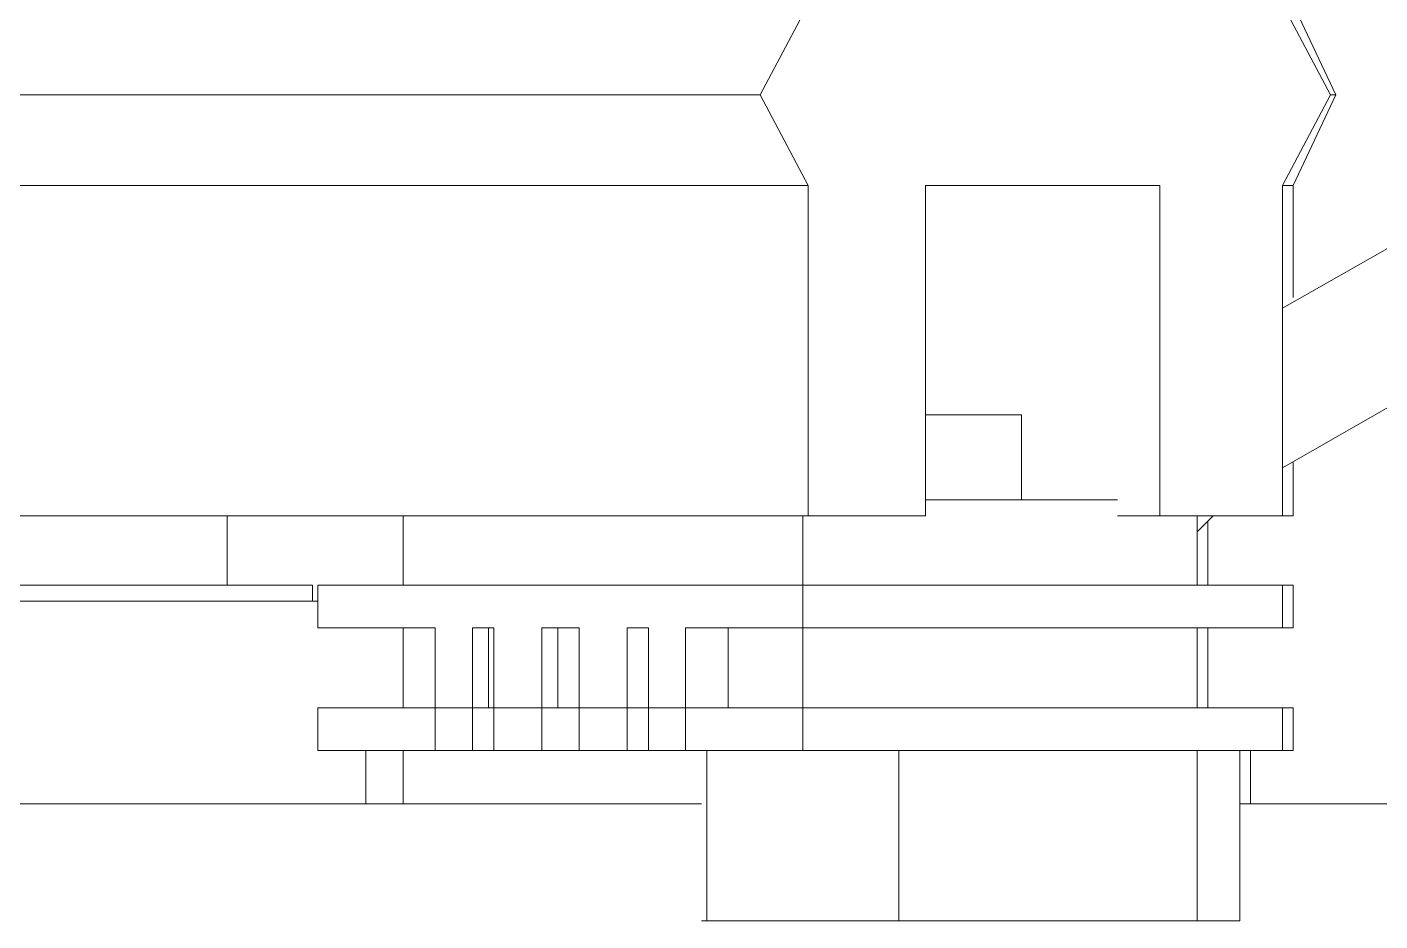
# Model space of a CAD drawing. Header units: millimetres. Extents: x 1341 to 37388, y -13954 to 1849.
# Drawn here: x 29642.7 to 29723, y 233.8 to 286.8 of the extents above; entities that cross this region are included whole.
import ezdxf

# ---------------------------------------------------------------- set-up
doc = ezdxf.new("R2010")
doc.units = ezdxf.units.MM
doc.layers.add('COMPONENTE', color=3, linetype='Continuous')

# ---------------------------------------------------------------- blocks, each defined once
blk = doc.blocks.new('TRANFORMADOR_IP00_TRAEL_VISTA_FRONT')
at = {"layer": 'COMPONENTE', "linetype": 'Continuous', "lineweight": 0}
for points in [[(5293.018, 3395.132), (5396.524, 3453.966)], [(5293.018, 3385.643), (5401.268, 3447.639)], [(5264.866, 3413.162), (5262.019, 3407.784)], [(5293.018, 3413.162), (5295.864, 3407.784)], [(5293.65, 3413.162), (5296.181, 3407.784)], [(5262.019, 3407.784), (5175.667, 3407.784)], [(5262.019, 3407.784), (5264.866, 3402.407)], [(5295.864, 3407.784), (5293.018, 3402.407)], [(5296.181, 3407.784), (5293.65, 3402.407)], [(5296.181, 3407.784), (5295.864, 3407.784)], [(5264.866, 3402.407), (5178.197, 3402.407)], [(5264.866, 3402.407), (5264.866, 3382.796)], [(5271.825, 3402.407), (5285.743, 3402.407)], [(5271.825, 3402.407), (5271.825, 3382.796)], [(5285.743, 3402.407), (5285.743, 3382.796)], [(5293.65, 3402.407), (5293.018, 3402.407)], [(5293.018, 3402.407), (5293.018, 3382.796)], [(5293.65, 3402.407), (5293.65, 3395.765)], [(5271.825, 3388.806), (5277.518, 3388.806)], [(5277.518, 3388.806), (5277.518, 3383.745)], [(5293.65, 3385.959), (5293.65, 3382.796)], [(5271.825, 3383.745), (5283.212, 3383.745)], [(5264.866, 3382.796), (5178.197, 3382.796)], [(5230.388, 3382.796), (5230.388, 3378.684)], [(5240.827, 3382.796), (5240.827, 3378.684)], [(5264.55, 3382.796), (5264.55, 3378.684)], [(5264.866, 3382.796), (5271.825, 3382.796)], [(5285.743, 3382.796), (5283.212, 3382.796)], [(5293.018, 3382.796), (5285.743, 3382.796)], [(5287.957, 3382.796), (5287.957, 3378.684)], [(5287.957, 3381.847), (5288.906, 3382.796)], [(5293.65, 3382.796), (5293.018, 3382.796)], [(5288.589, 3382.48), (5288.589, 3378.684)], [(5235.449, 3378.684), (5206.981, 3378.684)], [(5235.449, 3378.684), (5235.449, 3377.735)], [(5235.766, 3378.684), (5235.766, 3376.153)], [(5264.55, 3378.684), (5235.766, 3378.684)], [(5264.55, 3378.684), (5264.55, 3376.153)], [(5293.018, 3378.684), (5264.55, 3378.684)], [(5293.018, 3378.684), (5293.018, 3376.153)], [(5293.65, 3378.684), (5293.018, 3378.684)], [(5293.65, 3378.684), (5293.65, 3376.153)], [(5235.766, 3377.735), (5022.889, 3377.735)], [(5242.724, 3376.153), (5235.766, 3376.153)], [(5240.827, 3376.153), (5240.827, 3371.409)], [(5242.724, 3368.878), (5242.724, 3376.153)], [(5244.939, 3376.153), (5246.204, 3376.153)], [(5244.939, 3376.153), (5244.939, 3368.878)], [(5245.887, 3376.153), (5245.887, 3371.409)], [(5246.204, 3376.153), (5246.204, 3368.878)], [(5249.051, 3376.153), (5251.265, 3376.153)], [(5249.051, 3376.153), (5249.051, 3368.878)], [(5250, 3376.153), (5250, 3371.409)], [(5251.265, 3376.153), (5251.265, 3368.878)], [(5254.112, 3376.153), (5255.377, 3376.153)], [(5254.112, 3376.153), (5254.112, 3368.878)], [(5255.377, 3376.153), (5255.377, 3368.878)], [(5255.377, 3376.153), (5255.377, 3371.409)], [(5264.55, 3376.153), (5257.591, 3376.153)], [(5257.591, 3368.878), (5257.591, 3376.153)], [(5260.121, 3371.409), (5260.121, 3376.153)], [(5293.018, 3376.153), (5264.55, 3376.153)], [(5264.55, 3376.153), (5264.55, 3371.409)], [(5287.957, 3376.153), (5287.957, 3371.409)], [(5288.589, 3376.153), (5288.589, 3371.409)], [(5293.65, 3376.153), (5293.018, 3376.153)], [(5235.766, 3371.409), (5235.766, 3368.878)], [(5264.55, 3371.409), (5235.766, 3371.409)], [(5264.55, 3371.409), (5264.55, 3368.878)], [(5293.018, 3371.409), (5264.55, 3371.409)], [(5293.018, 3371.409), (5293.018, 3368.878)], [(5293.65, 3371.409), (5293.018, 3371.409)], [(5293.65, 3371.409), (5293.65, 3368.878)], [(5239.561, 3368.878), (5235.766, 3368.878)], [(5238.612, 3368.878), (5238.612, 3365.715)], [(5239.561, 3368.878), (5240.827, 3368.878)], [(5258.856, 3368.878), (5240.827, 3368.878)], [(5240.827, 3368.878), (5240.827, 3365.715)], [(5258.856, 3358.756), (5258.856, 3368.878)], [(5258.856, 3368.878), (5260.754, 3368.878)], [(5268.345, 3368.878), (5260.754, 3368.878)], [(5264.55, 3368.878), (5260.754, 3368.878)], [(5268.345, 3368.878), (5264.55, 3368.878)], [(5268.345, 3368.878), (5270.243, 3368.878)], [(5270.243, 3368.878), (5270.243, 3358.756)], [(5287.957, 3368.878), (5270.243, 3368.878)], [(5287.957, 3358.756), (5287.957, 3368.878)], [(5287.957, 3368.878), (5289.538, 3368.878)], [(5293.018, 3368.878), (5289.538, 3368.878)], [(5290.487, 3358.756), (5290.487, 3368.878)], [(5291.12, 3365.715), (5291.12, 3368.878)], [(5293.65, 3368.878), (5293.018, 3368.878)], [(5003.594, 3365.715), (5258.54, 3365.715)], [(5290.487, 3365.715), (5352.873, 3365.715)], [(5258.856, 3358.756), (5258.54, 3358.756)], [(5270.243, 3358.756), (5258.856, 3358.756)], [(5287.957, 3358.756), (5270.243, 3358.756)], [(5290.487, 3358.756), (5287.957, 3358.756)]]:
    blk.add_lwpolyline(points, dxfattribs=at)

msp = doc.modelspace()

# ---------------------------------------------------------------- block references
at = {"linetype": 'ByBlock'}
msp.add_blockref('TRANFORMADOR_IP00_TRAEL_VISTA_FRONT', (24424.173, -3124.971), dxfattribs=at)

doc.saveas('drawing.dxf')
